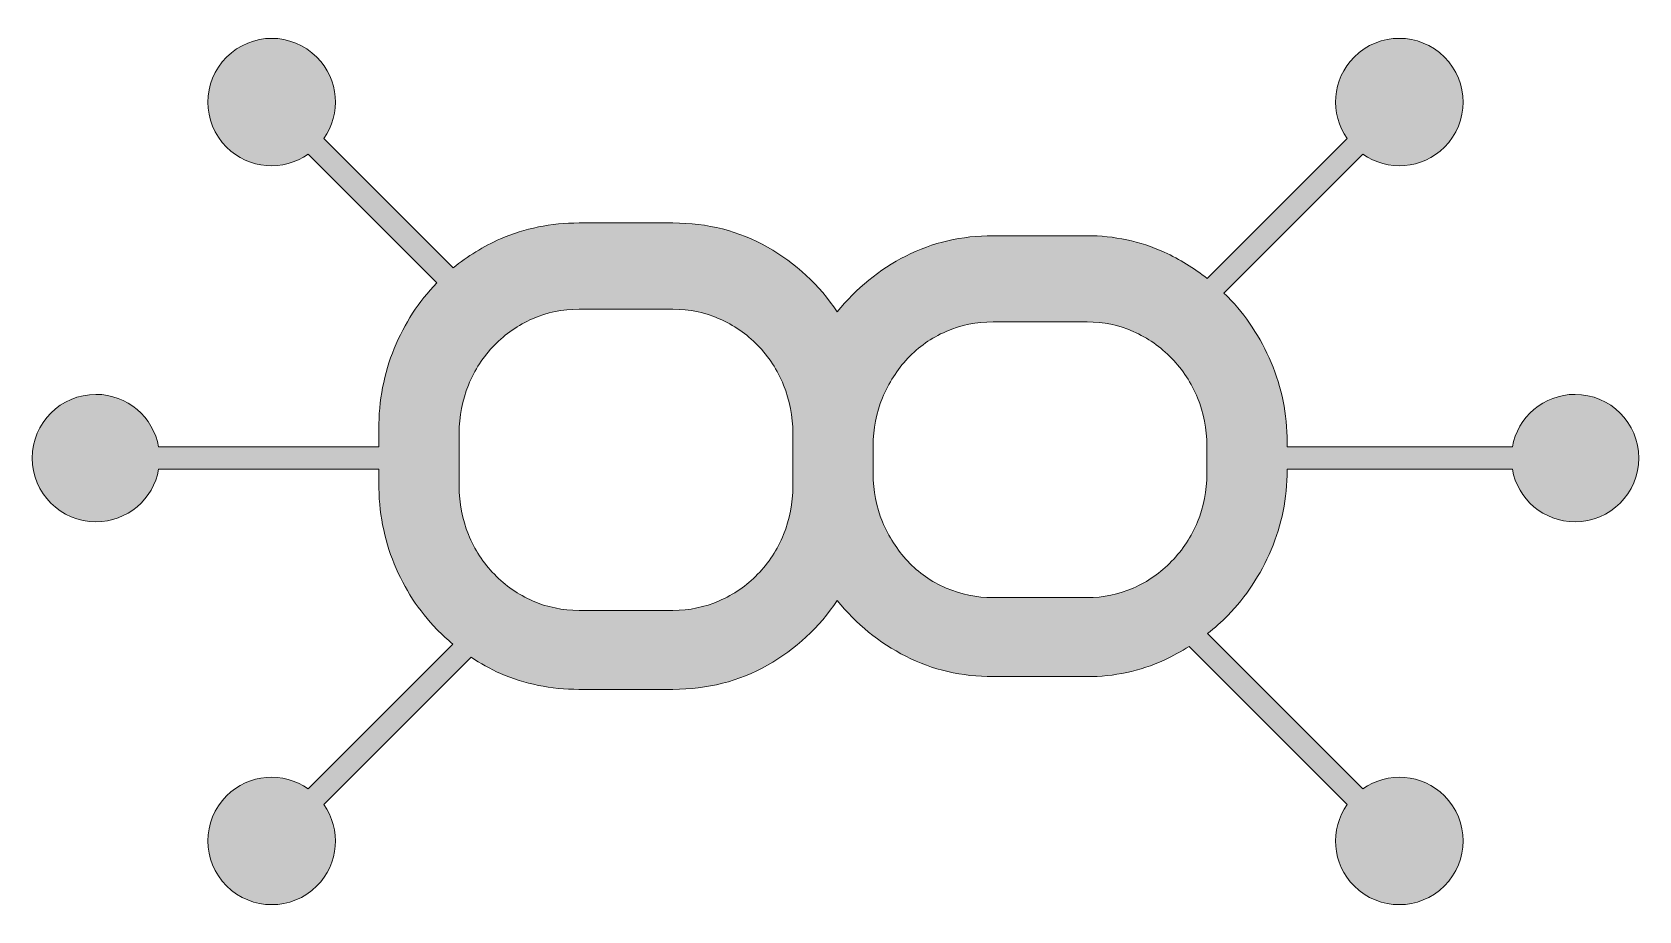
# Model space of a CAD drawing. Header units: inches. Extents: x 4 to 314, y -412 to -2.
# Drawn here: x 217 to 271.9, y -214.6 to -184.6 of the extents above; entities that cross this region are included whole.
import ezdxf

# ---------------------------------------------------------------- set-up
doc = ezdxf.new("R2010")
doc.units = ezdxf.units.IN
doc.header["$MEASUREMENT"] = 0
doc.layers.add('Calque 1', color=7, linetype='Continuous')

# ---------------------------------------------------------------- blocks, each defined once
blk = doc.blocks.new('block 6')
at = {"layer": 'Calque 1', "true_color": 0x050203}
h = blk.add_hatch(color=18, dxfattribs=at)
h.dxf.hatch_style = 2
edge = h.paths.add_edge_path()
edge.add_spline(control_points=[(269.683, -196.942), (268.611, -196.942), (267.722, -197.718), (267.543, -198.738), (267.543, -198.738), (259.857, -198.738), (259.857, -198.738), (259.857, -198.738), (259.857, -198.573), (259.857, -198.573), (259.857, -197.615), (259.673, -196.708), (259.309, -195.854), (258.943, -194.997), (258.45, -194.251), (257.832, -193.612), (257.789, -193.568), (257.742, -193.529), (257.698, -193.486), (257.698, -193.486), (262.438, -188.745), (262.438, -188.745), (263.287, -189.339), (264.462, -189.262), (265.221, -188.504), (266.071, -187.655), (266.071, -186.277), (265.221, -185.427), (264.371, -184.577), (262.993, -184.577), (262.144, -185.427), (261.386, -186.185), (261.309, -187.36), (261.902, -188.209), (261.902, -188.209), (257.126, -192.986), (257.126, -192.986), (256.679, -192.635), (256.193, -192.333), (255.66, -192.09), (254.83, -191.713), (253.951, -191.525), (253.024, -191.525), (253.024, -191.525), (249.818, -191.525), (249.818, -191.525), (248.748, -191.525), (247.756, -191.756), (246.843, -192.219), (245.929, -192.68), (245.149, -193.317), (244.502, -194.128), (243.883, -193.202), (243.089, -192.464), (242.119, -191.915), (241.148, -191.365), (240.072, -191.091), (238.892, -191.091), (238.892, -191.091), (235.686, -191.091), (235.686, -191.091), (234.729, -191.091), (233.837, -191.272), (233.007, -191.634), (232.415, -191.893), (231.878, -192.225), (231.393, -192.625), (231.393, -192.625), (226.978, -188.21), (226.978, -188.21), (227.572, -187.361), (227.494, -186.186), (226.737, -185.428), (225.887, -184.577), (224.509, -184.577), (223.659, -185.428), (222.81, -186.277), (222.81, -187.655), (223.659, -188.505), (224.417, -189.262), (225.593, -189.34), (226.442, -188.746), (226.442, -188.746), (230.833, -193.137), (230.833, -193.137), (230.214, -193.775), (229.73, -194.521), (229.38, -195.376), (229.028, -196.231), (228.852, -197.152), (228.852, -198.137), (228.852, -198.137), (228.852, -198.738), (228.852, -198.738), (228.852, -198.738), (221.337, -198.738), (221.337, -198.738), (221.157, -197.718), (220.269, -196.942), (219.197, -196.942), (217.995, -196.942), (217.021, -197.916), (217.021, -199.117), (217.021, -200.319), (217.995, -201.293), (219.197, -201.293), (220.269, -201.293), (221.158, -200.517), (221.337, -199.496), (221.337, -199.496), (228.852, -199.496), (228.852, -199.496), (228.852, -199.496), (228.852, -199.965), (228.852, -199.965), (228.852, -200.949), (229.028, -201.871), (229.38, -202.726), (229.731, -203.581), (230.215, -204.327), (230.835, -204.967), (231.007, -205.145), (231.191, -205.31), (231.38, -205.466), (231.38, -205.466), (226.442, -210.405), (226.442, -210.405), (225.593, -209.811), (224.417, -209.889), (223.659, -210.646), (222.81, -211.495), (222.81, -212.873), (223.659, -213.723), (224.509, -214.573), (225.887, -214.573), (226.737, -213.723), (227.494, -212.965), (227.571, -211.79), (226.977, -210.941), (226.977, -210.941), (232, -205.918), (232, -205.918), (232.317, -206.125), (232.65, -206.311), (233.007, -206.468), (233.836, -206.829), (234.729, -207.011), (235.685, -207.011), (235.685, -207.011), (238.892, -207.011), (238.892, -207.011), (240.072, -207.011), (241.148, -206.736), (242.119, -206.186), (243.089, -205.637), (243.883, -204.9), (244.502, -203.975), (245.148, -204.783), (245.929, -205.42), (246.842, -205.883), (247.756, -206.346), (248.748, -206.577), (249.818, -206.577), (249.818, -206.577), (253.024, -206.577), (253.024, -206.577), (253.951, -206.577), (254.829, -206.388), (255.66, -206.011), (255.958, -205.875), (256.238, -205.716), (256.509, -205.547), (256.509, -205.547), (261.902, -210.941), (261.902, -210.941), (261.308, -211.79), (261.386, -212.966), (262.143, -213.723), (262.993, -214.573), (264.37, -214.573), (265.22, -213.723), (266.071, -212.873), (266.071, -211.495), (265.22, -210.646), (264.463, -209.889), (263.287, -209.811), (262.439, -210.405), (262.439, -210.405), (257.139, -205.105), (257.139, -205.105), (257.381, -204.913), (257.615, -204.712), (257.832, -204.488), (258.45, -203.85), (258.943, -203.104), (259.309, -202.247), (259.674, -201.393), (259.857, -200.486), (259.857, -199.529), (259.857, -199.529), (259.857, -199.496), (259.857, -199.496), (259.857, -199.496), (267.543, -199.496), (267.543, -199.496), (267.723, -200.517), (268.611, -201.293), (269.683, -201.293), (270.885, -201.293), (271.859, -200.319), (271.859, -199.117), (271.859, -197.916), (270.885, -196.942), (269.683, -196.942)], knot_values=[0, 0, 0, 0, 1, 1, 1, 2, 2, 2, 3, 3, 3, 4, 4, 4, 5, 5, 5, 6, 6, 6, 7, 7, 7, 8, 8, 8, 9, 9, 9, 10, 10, 10, 11, 11, 11, 12, 12, 12, 13, 13, 13, 14, 14, 14, 15, 15, 15, 16, 16, 16, 17, 17, 17, 18, 18, 18, 19, 19, 19, 20, 20, 20, 21, 21, 21, 22, 22, 22, 23, 23, 23, 24, 24, 24, 25, 25, 25, 26, 26, 26, 27, 27, 27, 28, 28, 28, 29, 29, 29, 30, 30, 30, 31, 31, 31, 32, 32, 32, 33, 33, 33, 34, 34, 34, 35, 35, 35, 36, 36, 36, 37, 37, 37, 38, 38, 38, 39, 39, 39, 40, 40, 40, 41, 41, 41, 42, 42, 42, 43, 43, 43, 44, 44, 44, 45, 45, 45, 46, 46, 46, 47, 47, 47, 48, 48, 48, 49, 49, 49, 50, 50, 50, 51, 51, 51, 52, 52, 52, 53, 53, 53, 54, 54, 54, 55, 55, 55, 56, 56, 56, 57, 57, 57, 58, 58, 58, 59, 59, 59, 60, 60, 60, 61, 61, 61, 62, 62, 62, 63, 63, 63, 64, 64, 64, 65, 65, 65, 66, 66, 66, 67, 67, 67, 68, 68, 68, 69, 69, 69, 70, 70, 70, 71, 71, 71, 71], degree=3, periodic=1)
edge = h.paths.add_edge_path()
edge.add_spline(control_points=[(242.984, -200.082), (242.984, -200.658), (242.879, -201.205), (242.667, -201.723), (242.456, -202.241), (242.162, -202.694), (241.782, -203.084), (241.401, -203.473), (240.965, -203.774), (240.474, -203.991), (239.981, -204.207), (239.454, -204.315), (238.892, -204.315), (238.892, -204.315), (235.686, -204.315), (235.686, -204.315), (235.123, -204.315), (234.596, -204.207), (234.104, -203.991), (233.612, -203.774), (233.176, -203.473), (232.797, -203.084), (232.418, -202.694), (232.122, -202.241), (231.911, -201.723), (231.699, -201.205), (231.594, -200.658), (231.594, -200.082), (231.594, -200.082), (231.594, -198.269), (231.594, -198.269), (231.594, -197.691), (231.7, -197.144), (231.911, -196.627), (232.122, -196.108), (232.418, -195.654), (232.797, -195.265), (233.176, -194.876), (233.613, -194.574), (234.104, -194.359), (234.596, -194.143), (235.124, -194.034), (235.686, -194.034), (235.686, -194.034), (238.892, -194.034), (238.892, -194.034), (239.454, -194.034), (239.981, -194.143), (240.474, -194.359), (240.965, -194.574), (241.401, -194.876), (241.782, -195.265), (242.162, -195.654), (242.456, -196.108), (242.667, -196.627), (242.879, -197.144), (242.984, -197.691), (242.984, -198.269), (242.984, -198.269), (242.984, -200.082), (242.984, -200.082)], knot_values=[0, 0, 0, 0, 1, 1, 1, 2, 2, 2, 3, 3, 3, 4, 4, 4, 5, 5, 5, 6, 6, 6, 7, 7, 7, 8, 8, 8, 9, 9, 9, 10, 10, 10, 11, 11, 11, 12, 12, 12, 13, 13, 13, 14, 14, 14, 15, 15, 15, 16, 16, 16, 17, 17, 17, 18, 18, 18, 19, 19, 19, 20, 20, 20, 20], degree=3, periodic=1)
edge = h.paths.add_edge_path()
edge.add_spline(control_points=[(254.605, -203.554), (254.112, -203.772), (253.586, -203.881), (253.024, -203.881), (253.024, -203.881), (249.818, -203.881), (249.818, -203.881), (249.255, -203.881), (248.721, -203.772), (248.215, -203.554), (247.708, -203.337), (247.272, -203.031), (246.907, -202.64), (246.541, -202.247), (246.253, -201.797), (246.042, -201.288), (245.831, -200.781), (245.726, -200.235), (245.726, -199.654), (245.726, -199.654), (245.726, -198.696), (245.726, -198.696), (245.726, -198.114), (245.831, -197.57), (246.042, -197.061), (246.253, -196.553), (246.541, -196.102), (246.907, -195.711), (247.272, -195.318), (247.708, -195.013), (248.215, -194.795), (248.721, -194.577), (249.255, -194.468), (249.818, -194.468), (249.818, -194.468), (253.024, -194.468), (253.024, -194.468), (253.586, -194.468), (254.112, -194.577), (254.605, -194.795), (255.097, -195.013), (255.533, -195.318), (255.913, -195.711), (256.292, -196.102), (256.587, -196.553), (256.799, -197.061), (257.009, -197.57), (257.115, -198.114), (257.115, -198.696), (257.115, -198.696), (257.115, -199.654), (257.115, -199.654), (257.115, -200.235), (257.009, -200.781), (256.799, -201.288), (256.587, -201.797), (256.292, -202.247), (255.913, -202.64), (255.533, -203.031), (255.097, -203.337), (254.605, -203.554)], knot_values=[0, 0, 0, 0, 1, 1, 1, 2, 2, 2, 3, 3, 3, 4, 4, 4, 5, 5, 5, 6, 6, 6, 7, 7, 7, 8, 8, 8, 9, 9, 9, 10, 10, 10, 11, 11, 11, 12, 12, 12, 13, 13, 13, 14, 14, 14, 15, 15, 15, 16, 16, 16, 17, 17, 17, 18, 18, 18, 19, 19, 19, 20, 20, 20, 20], degree=3, periodic=1)
at = {"layer": 'Calque 1', "lineweight": 0}
for points, knots in [([(269.683, -196.942), (268.611, -196.942), (267.722, -197.718), (267.543, -198.738), (267.543, -198.738), (259.857, -198.738), (259.857, -198.738), (259.857, -198.738), (259.857, -198.573), (259.857, -198.573), (259.857, -197.615), (259.673, -196.708), (259.309, -195.854), (258.943, -194.997), (258.45, -194.251), (257.832, -193.612), (257.789, -193.568), (257.742, -193.529), (257.698, -193.486), (257.698, -193.486), (262.438, -188.745), (262.438, -188.745), (263.287, -189.339), (264.462, -189.262), (265.221, -188.504), (266.071, -187.655), (266.071, -186.277), (265.221, -185.427), (264.371, -184.577), (262.993, -184.577), (262.144, -185.427), (261.386, -186.185), (261.309, -187.36), (261.902, -188.209), (261.902, -188.209), (257.126, -192.986), (257.126, -192.986), (256.679, -192.635), (256.193, -192.333), (255.66, -192.09), (254.83, -191.713), (253.951, -191.525), (253.024, -191.525), (253.024, -191.525), (249.818, -191.525), (249.818, -191.525), (248.748, -191.525), (247.756, -191.756), (246.843, -192.219), (245.929, -192.68), (245.149, -193.317), (244.502, -194.128), (243.883, -193.202), (243.089, -192.464), (242.119, -191.915), (241.148, -191.365), (240.072, -191.091), (238.892, -191.091), (238.892, -191.091), (235.686, -191.091), (235.686, -191.091), (234.729, -191.091), (233.837, -191.272), (233.007, -191.634), (232.415, -191.893), (231.878, -192.225), (231.393, -192.625), (231.393, -192.625), (226.978, -188.21), (226.978, -188.21), (227.572, -187.361), (227.494, -186.186), (226.737, -185.428), (225.887, -184.577), (224.509, -184.577), (223.659, -185.428), (222.81, -186.277), (222.81, -187.655), (223.659, -188.505), (224.417, -189.262), (225.593, -189.34), (226.442, -188.746), (226.442, -188.746), (230.833, -193.137), (230.833, -193.137), (230.214, -193.775), (229.73, -194.521), (229.38, -195.376), (229.028, -196.231), (228.852, -197.152), (228.852, -198.137), (228.852, -198.137), (228.852, -198.738), (228.852, -198.738), (228.852, -198.738), (221.337, -198.738), (221.337, -198.738), (221.157, -197.718), (220.269, -196.942), (219.197, -196.942), (217.995, -196.942), (217.021, -197.916), (217.021, -199.117), (217.021, -200.319), (217.995, -201.293), (219.197, -201.293), (220.269, -201.293), (221.158, -200.517), (221.337, -199.496), (221.337, -199.496), (228.852, -199.496), (228.852, -199.496), (228.852, -199.496), (228.852, -199.965), (228.852, -199.965), (228.852, -200.949), (229.028, -201.871), (229.38, -202.726), (229.731, -203.581), (230.215, -204.327), (230.835, -204.967), (231.007, -205.145), (231.191, -205.31), (231.38, -205.466), (231.38, -205.466), (226.442, -210.405), (226.442, -210.405), (225.593, -209.811), (224.417, -209.889), (223.659, -210.646), (222.81, -211.495), (222.81, -212.873), (223.659, -213.723), (224.509, -214.573), (225.887, -214.573), (226.737, -213.723), (227.494, -212.965), (227.571, -211.79), (226.977, -210.941), (226.977, -210.941), (232, -205.918), (232, -205.918), (232.317, -206.125), (232.65, -206.311), (233.007, -206.468), (233.836, -206.829), (234.729, -207.011), (235.685, -207.011), (235.685, -207.011), (238.892, -207.011), (238.892, -207.011), (240.072, -207.011), (241.148, -206.736), (242.119, -206.186), (243.089, -205.637), (243.883, -204.9), (244.502, -203.975), (245.148, -204.783), (245.929, -205.42), (246.842, -205.883), (247.756, -206.346), (248.748, -206.577), (249.818, -206.577), (249.818, -206.577), (253.024, -206.577), (253.024, -206.577), (253.951, -206.577), (254.829, -206.388), (255.66, -206.011), (255.958, -205.875), (256.238, -205.716), (256.509, -205.547), (256.509, -205.547), (261.902, -210.941), (261.902, -210.941), (261.308, -211.79), (261.386, -212.966), (262.143, -213.723), (262.993, -214.573), (264.37, -214.573), (265.22, -213.723), (266.071, -212.873), (266.071, -211.495), (265.22, -210.646), (264.463, -209.889), (263.287, -209.811), (262.439, -210.405), (262.439, -210.405), (257.139, -205.105), (257.139, -205.105), (257.381, -204.913), (257.615, -204.712), (257.832, -204.488), (258.45, -203.85), (258.943, -203.104), (259.309, -202.247), (259.674, -201.393), (259.857, -200.486), (259.857, -199.529), (259.857, -199.529), (259.857, -199.496), (259.857, -199.496), (259.857, -199.496), (267.543, -199.496), (267.543, -199.496), (267.723, -200.517), (268.611, -201.293), (269.683, -201.293), (270.885, -201.293), (271.859, -200.319), (271.859, -199.117), (271.859, -197.916), (270.885, -196.942), (269.683, -196.942)], [0, 0, 0, 0, 1, 1, 1, 2, 2, 2, 3, 3, 3, 4, 4, 4, 5, 5, 5, 6, 6, 6, 7, 7, 7, 8, 8, 8, 9, 9, 9, 10, 10, 10, 11, 11, 11, 12, 12, 12, 13, 13, 13, 14, 14, 14, 15, 15, 15, 16, 16, 16, 17, 17, 17, 18, 18, 18, 19, 19, 19, 20, 20, 20, 21, 21, 21, 22, 22, 22, 23, 23, 23, 24, 24, 24, 25, 25, 25, 26, 26, 26, 27, 27, 27, 28, 28, 28, 29, 29, 29, 30, 30, 30, 31, 31, 31, 32, 32, 32, 33, 33, 33, 34, 34, 34, 35, 35, 35, 36, 36, 36, 37, 37, 37, 38, 38, 38, 39, 39, 39, 40, 40, 40, 41, 41, 41, 42, 42, 42, 43, 43, 43, 44, 44, 44, 45, 45, 45, 46, 46, 46, 47, 47, 47, 48, 48, 48, 49, 49, 49, 50, 50, 50, 51, 51, 51, 52, 52, 52, 53, 53, 53, 54, 54, 54, 55, 55, 55, 56, 56, 56, 57, 57, 57, 58, 58, 58, 59, 59, 59, 60, 60, 60, 61, 61, 61, 62, 62, 62, 63, 63, 63, 64, 64, 64, 65, 65, 65, 66, 66, 66, 67, 67, 67, 68, 68, 68, 69, 69, 69, 70, 70, 70, 71, 71, 71, 71]), ([(242.984, -200.082), (242.984, -200.658), (242.879, -201.205), (242.667, -201.723), (242.456, -202.241), (242.162, -202.694), (241.782, -203.084), (241.401, -203.473), (240.965, -203.774), (240.474, -203.991), (239.981, -204.207), (239.454, -204.315), (238.892, -204.315), (238.892, -204.315), (235.686, -204.315), (235.686, -204.315), (235.123, -204.315), (234.596, -204.207), (234.104, -203.991), (233.612, -203.774), (233.176, -203.473), (232.797, -203.084), (232.418, -202.694), (232.122, -202.241), (231.911, -201.723), (231.699, -201.205), (231.594, -200.658), (231.594, -200.082), (231.594, -200.082), (231.594, -198.269), (231.594, -198.269), (231.594, -197.691), (231.7, -197.144), (231.911, -196.627), (232.122, -196.108), (232.418, -195.654), (232.797, -195.265), (233.176, -194.876), (233.613, -194.574), (234.104, -194.359), (234.596, -194.143), (235.124, -194.034), (235.686, -194.034), (235.686, -194.034), (238.892, -194.034), (238.892, -194.034), (239.454, -194.034), (239.981, -194.143), (240.474, -194.359), (240.965, -194.574), (241.401, -194.876), (241.782, -195.265), (242.162, -195.654), (242.456, -196.108), (242.667, -196.627), (242.879, -197.144), (242.984, -197.691), (242.984, -198.269), (242.984, -198.269), (242.984, -200.082), (242.984, -200.082)], [0, 0, 0, 0, 1, 1, 1, 2, 2, 2, 3, 3, 3, 4, 4, 4, 5, 5, 5, 6, 6, 6, 7, 7, 7, 8, 8, 8, 9, 9, 9, 10, 10, 10, 11, 11, 11, 12, 12, 12, 13, 13, 13, 14, 14, 14, 15, 15, 15, 16, 16, 16, 17, 17, 17, 18, 18, 18, 19, 19, 19, 20, 20, 20, 20]), ([(254.605, -203.554), (254.112, -203.772), (253.586, -203.881), (253.024, -203.881), (253.024, -203.881), (249.818, -203.881), (249.818, -203.881), (249.255, -203.881), (248.721, -203.772), (248.215, -203.554), (247.708, -203.337), (247.272, -203.031), (246.907, -202.64), (246.541, -202.247), (246.253, -201.797), (246.042, -201.288), (245.831, -200.781), (245.726, -200.235), (245.726, -199.654), (245.726, -199.654), (245.726, -198.696), (245.726, -198.696), (245.726, -198.114), (245.831, -197.57), (246.042, -197.061), (246.253, -196.553), (246.541, -196.102), (246.907, -195.711), (247.272, -195.318), (247.708, -195.013), (248.215, -194.795), (248.721, -194.577), (249.255, -194.468), (249.818, -194.468), (249.818, -194.468), (253.024, -194.468), (253.024, -194.468), (253.586, -194.468), (254.112, -194.577), (254.605, -194.795), (255.097, -195.013), (255.533, -195.318), (255.913, -195.711), (256.292, -196.102), (256.587, -196.553), (256.799, -197.061), (257.009, -197.57), (257.115, -198.114), (257.115, -198.696), (257.115, -198.696), (257.115, -199.654), (257.115, -199.654), (257.115, -200.235), (257.009, -200.781), (256.799, -201.288), (256.587, -201.797), (256.292, -202.247), (255.913, -202.64), (255.533, -203.031), (255.097, -203.337), (254.605, -203.554)], [0, 0, 0, 0, 1, 1, 1, 2, 2, 2, 3, 3, 3, 4, 4, 4, 5, 5, 5, 6, 6, 6, 7, 7, 7, 8, 8, 8, 9, 9, 9, 10, 10, 10, 11, 11, 11, 12, 12, 12, 13, 13, 13, 14, 14, 14, 15, 15, 15, 16, 16, 16, 17, 17, 17, 18, 18, 18, 19, 19, 19, 20, 20, 20, 20])]:
    blk.add_open_spline(points, degree=3, knots=knots, dxfattribs=at)

msp = doc.modelspace()

# ---------------------------------------------------------------- block references
at = {"layer": 'Calque 1'}
msp.add_blockref('block 6', (0, 0), dxfattribs=at)

doc.saveas('drawing.dxf')
